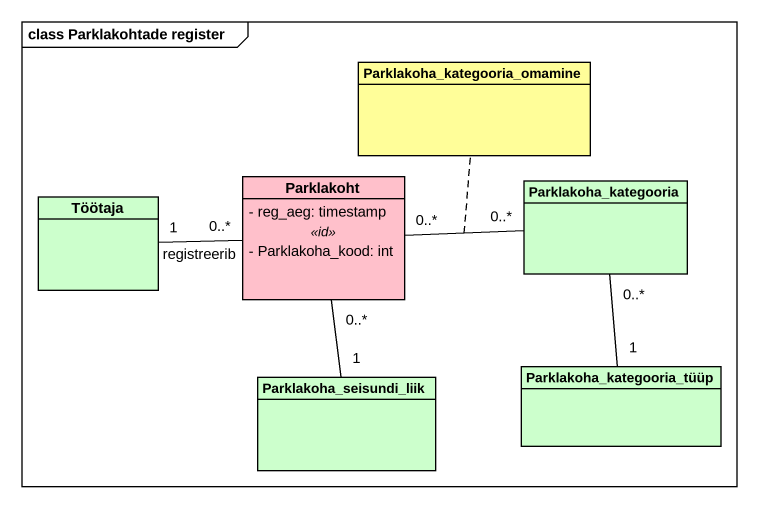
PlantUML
@startuml
mainframe class Parklakohtade register
hide circle
hide empty members
skinparam classAttributeIconSize 0
class "Parklakoha_kategooria_omamine" as Parklakoha_kategooria #FFFE99
class Parklakoht #FFC0CB {
  - reg_aeg: timestamp
  .. <<id>> ..
  - Parklakoha_kood: int
}
class Töötaja #CCFFCC
class "Parklakoha_kategooria" as Parklakoha_kategooria_2 #CCFFCC
class Parklakoha_seisundi_liik #CCFFCC
class Parklakoha_kategooria_tüüp #CCFFCC
Parklakoht "0..*" -right- "0..*" Parklakoha_kategooria_2
(Parklakoht, Parklakoha_kategooria_2) .. Parklakoha_kategooria
Parklakoht "0..*" -- "1" Parklakoha_seisundi_liik
Töötaja "1" -right- "0..*" Parklakoht : registreerib
Parklakoha_kategooria_tüüp "1" -up- "0..*" Parklakoha_kategooria_2
@enduml
